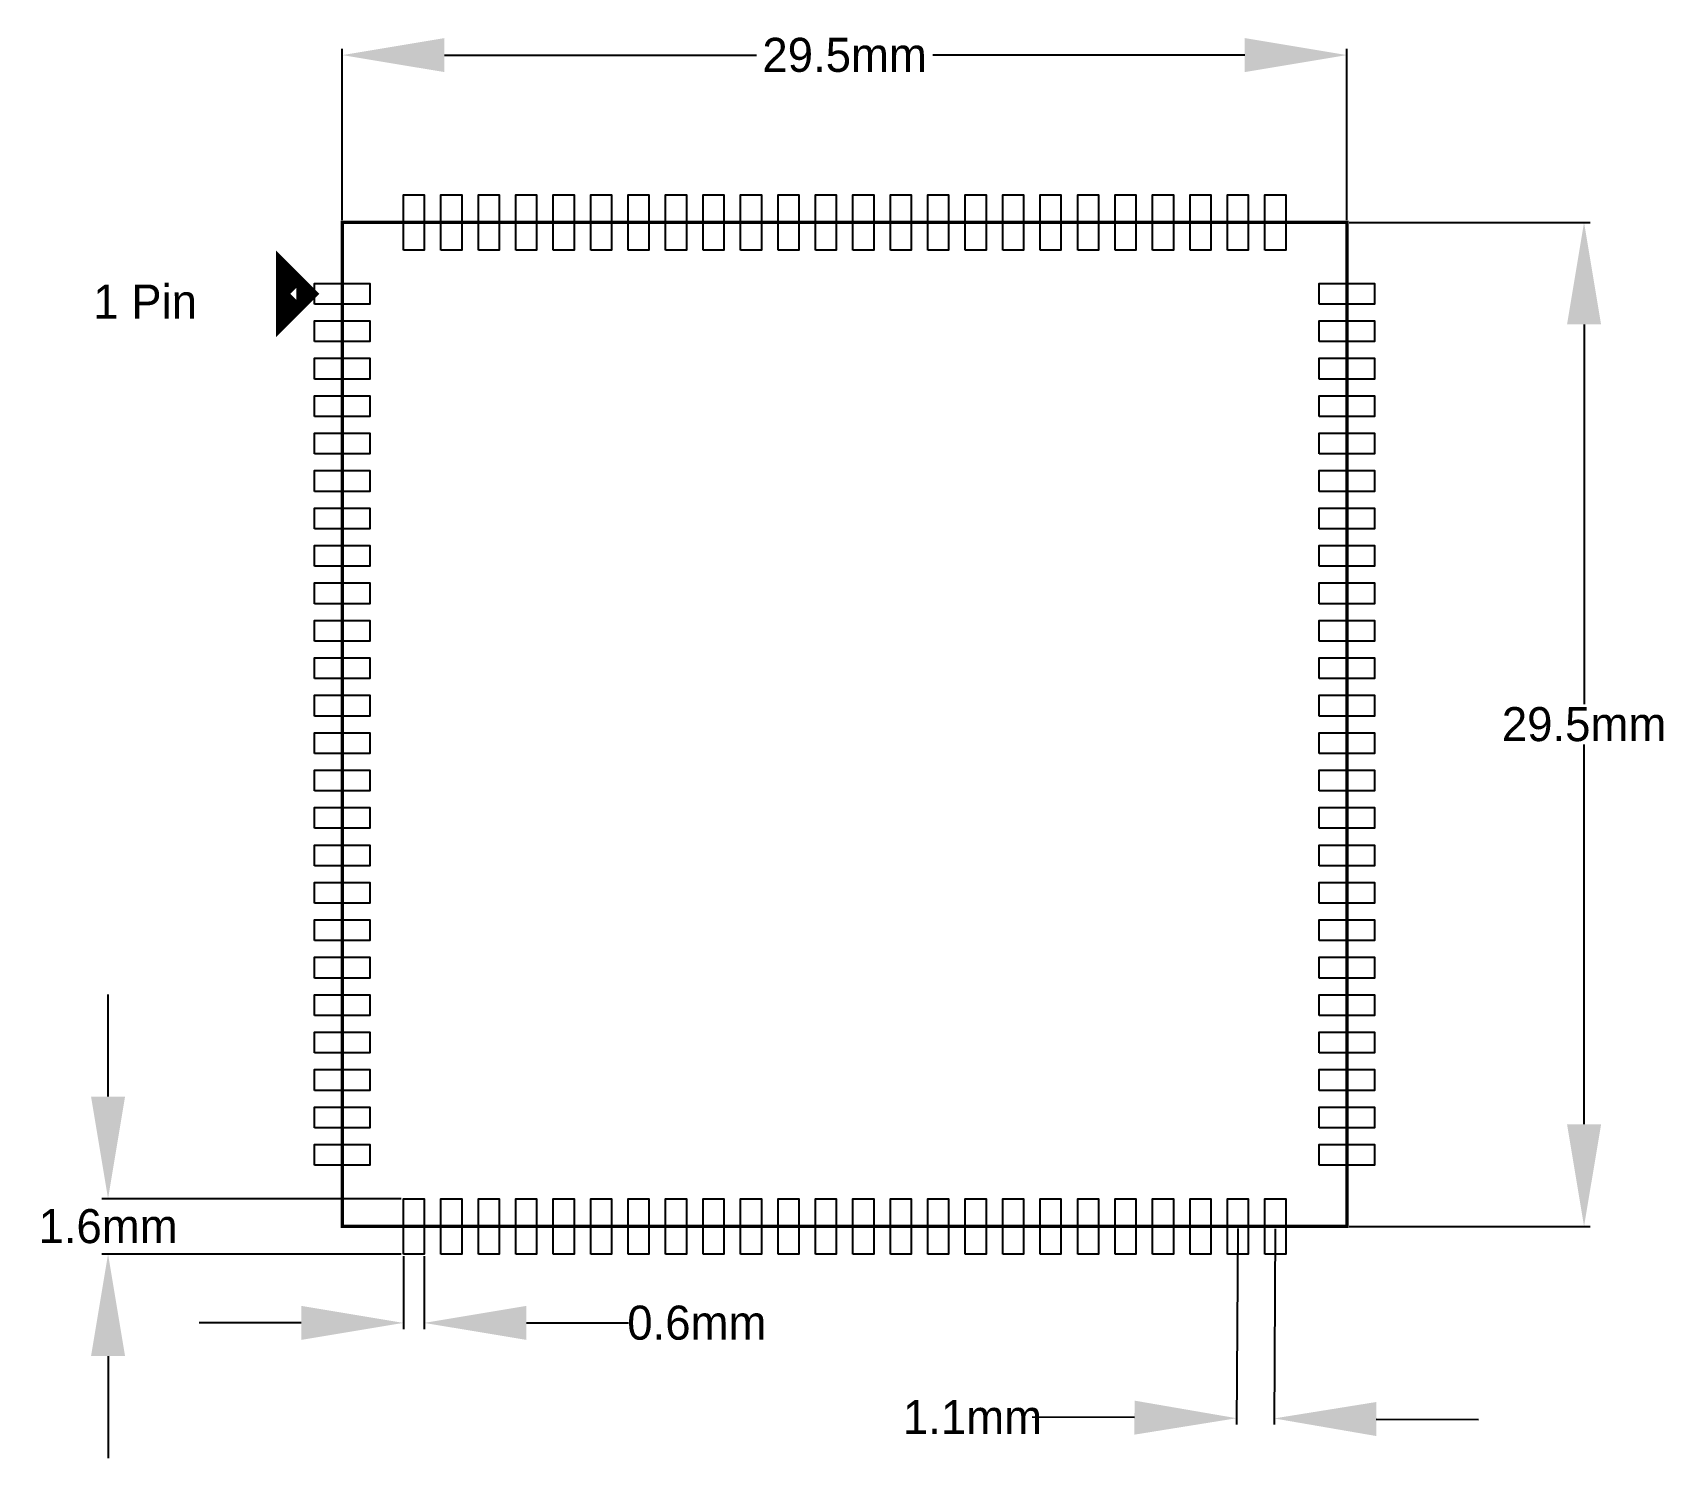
# Model space of a CAD drawing. Extents: x 42.3 to 90.5, y 20 to 61.8.
import ezdxf

# ---------------------------------------------------------------- set-up
doc = ezdxf.new("R2010")
doc.units = 0
doc.header["$MEASUREMENT"] = 0
doc.layers.get('0').update_dxf_attribs({"linetype": 'CONTINUOUS'})
doc.layers.get('Defpoints').update_dxf_attribs({"linetype": 'CONTINUOUS'})
doc.layers.add('PG_SILKSCREEN_TOP', color=7, linetype='CONTINUOUS')
doc.layers.add('PIN_TOP', color=3, linetype='CONTINUOUS')
doc.dimstyles.get("Standard").update_dxf_attribs({"dimtxt": 0.18, "dimasz": 0.18, "dimexe": 0.18, "dimexo": 0.0625, "dimgap": 0.09, "dimtad": 0, "dimtih": 1, "dimtoh": 1, "dimdec": 4, "dimzin": 0, "dimdsep": 46, "dimtxsty": 'STANDARD', "dimcen": 0.09, "dimadec": 0, "dimazin": 0, "dimtfac": 1, "dimtdec": 4, "dimtofl": 0, "dimtmove": 0, "dimatfit": 3, "dimfxl": 1, "dimtolj": 1, "dimtzin": 0, "dimarcsym": 0})

# ---------------------------------------------------------------- blocks, each defined once
blk = doc.blocks.new('*D8')
at = {"color": 0, "linetype": 'Continuous', "lineweight": -2, "transparency": 16777216}
for p, q in [((51.41, 56.333), (51.41, 61.365)), ((54.41, 61.185), (63.57, 61.185)), ((77.91, 61.185), (68.75, 61.185)), ((80.91, 56.333), (80.91, 61.365))]:
    blk.add_line(p, q, dxfattribs=at)
at = {"color": 0, "linetype": 'Continuous', "transparency": 16777216}
for points in [[(54.41, 61.685), (54.41, 60.685), (51.41, 61.185)], [(77.91, 61.685), (77.91, 60.685), (80.91, 61.185)]]:
    blk.add_solid(points, dxfattribs=at)
at = {"layer": 'Defpoints', "color": 0, "linetype": 'Continuous', "transparency": 16777216}
for p in [(80.91, 61.185), (51.41, 56.27), (80.91, 56.27)]:
    blk.add_point(p, dxfattribs=at)
at = {"color": 0, "linetype": 'Continuous', "transparency": 16777216, "insert": (66.16, 61.185), "char_height": 1, "attachment_point": 5}
blk.add_mtext('\\A1;29.5mm', dxfattribs=at)
blk = doc.blocks.new('*D9')
at = {"color": 0, "linetype": 'Continuous', "lineweight": -2, "transparency": 16777216}
for p, q in [((80.972, 56.27), (88.055, 56.27)), ((87.875, 53.27), (87.875, 42.11)), ((87.875, 29.77), (87.875, 40.93)), ((80.972, 26.77), (88.055, 26.77))]:
    blk.add_line(p, q, dxfattribs=at)
at = {"color": 0, "linetype": 'Continuous', "transparency": 16777216}
for points in [[(87.375, 53.27), (88.375, 53.27), (87.875, 56.27)], [(87.375, 29.77), (88.375, 29.77), (87.875, 26.77)]]:
    blk.add_solid(points, dxfattribs=at)
at = {"layer": 'Defpoints', "color": 0, "linetype": 'Continuous', "transparency": 16777216}
for p in [(80.91, 56.27), (80.91, 26.77), (87.875, 26.77)]:
    blk.add_point(p, dxfattribs=at)
at = {"color": 0, "linetype": 'Continuous', "transparency": 16777216, "insert": (87.875, 41.52), "char_height": 1, "attachment_point": 5}
blk.add_mtext('\\A1;29.5mm', dxfattribs=at)
blk = doc.blocks.new('*D10')
at = {"color": 0, "linetype": 'Continuous', "lineweight": -2, "transparency": 16777216}
for p, q in [((53.205, 25.895), (53.205, 23.754)), ((53.814, 25.895), (53.814, 23.754)), ((50.205, 23.934), (47.205, 23.934)), ((56.814, 23.934), (59.814, 23.934))]:
    blk.add_line(p, q, dxfattribs=at)
at = {"color": 0, "linetype": 'Continuous', "transparency": 16777216}
for points in [[(50.205, 24.434), (50.205, 23.434), (53.205, 23.934)], [(56.814, 24.434), (56.814, 23.434), (53.814, 23.934)]]:
    blk.add_solid(points, dxfattribs=at)
at = {"layer": 'Defpoints', "color": 0, "linetype": 'Continuous', "transparency": 16777216}
for p in [(53.205, 25.958), (53.814, 25.958), (53.814, 23.934)]:
    blk.add_point(p, dxfattribs=at)
at = {"color": 0, "linetype": 'Continuous', "transparency": 16777216, "insert": (61.821, 23.934), "char_height": 1, "attachment_point": 5}
blk.add_mtext('\\A1;0.6mm', dxfattribs=at)
blk = doc.blocks.new('*D12')
at = {"color": 0, "linetype": 'Continuous', "lineweight": -2, "transparency": 16777216}
for p, q in [((44.53, 30.583), (44.53, 33.583)), ((53.142, 27.583), (44.35, 27.583)), ((53.142, 25.958), (44.35, 25.958)), ((44.53, 22.958), (44.53, 19.958))]:
    blk.add_line(p, q, dxfattribs=at)
at = {"color": 0, "linetype": 'Continuous', "transparency": 16777216}
for points in [[(44.03, 30.583), (45.03, 30.583), (44.53, 27.583)], [(44.03, 22.958), (45.03, 22.958), (44.53, 25.958)]]:
    blk.add_solid(points, dxfattribs=at)
at = {"layer": 'Defpoints', "color": 0, "linetype": 'Continuous', "transparency": 16777216}
for p in [(53.205, 27.583), (44.53, 25.958), (53.205, 25.958)]:
    blk.add_point(p, dxfattribs=at)
at = {"color": 0, "linetype": 'Continuous', "transparency": 16777216, "insert": (44.53, 26.77), "char_height": 1, "attachment_point": 5}
blk.add_mtext('\\A1;1.6mm', dxfattribs=at)
blk = doc.blocks.new('*D13')
at = {"color": 0, "linetype": 'Continuous', "lineweight": -2, "transparency": 16777216}
for p, q in [((77.703, 26.708), (77.671, 20.953)), ((78.805, 26.702), (78.773, 20.947)), ((74.672, 21.15), (71.672, 21.167)), ((81.774, 21.11), (84.774, 21.094))]:
    blk.add_line(p, q, dxfattribs=at)
at = {"color": 0, "linetype": 'Continuous', "transparency": 16777216}
for points in [[(74.675, 21.65), (74.669, 20.65), (77.672, 21.133)], [(81.776, 21.61), (81.771, 20.61), (78.774, 21.127)]]:
    blk.add_solid(points, dxfattribs=at)
at = {"layer": 'Defpoints', "color": 0, "linetype": 'Continuous', "transparency": 16777216}
for p in [(77.703, 26.771), (78.805, 26.765), (77.672, 21.133)]:
    blk.add_point(p, dxfattribs=at)
at = {"color": 0, "linetype": 'Continuous', "transparency": 16777216, "insert": (69.916, 21.167), "char_height": 1, "attachment_point": 5}
blk.add_mtext('\\A1;1.1mm', dxfattribs=at)

msp = doc.modelspace()

# ---------------------------------------------------------------- linework, layer by layer
at = {"layer": 'PG_SILKSCREEN_TOP'}
for points, const_width in [([(51.4096, 56.270398), (51.4096, 26.770406), (80.909592, 26.770406), (80.909592, 56.270398), (51.4096, 56.270398)], 0.1), ([(49.759591, 54.720388), (49.759591, 53.620391), (50.309602, 54.170402), (49.759591, 54.720388)], 0.599999)]:
    msp.add_lwpolyline(points, dxfattribs=dict(at, const_width=const_width))
at = {"layer": 'PIN_TOP'}
for points in [[(53.204796, 55.457598), (53.204796, 57.083198), (53.814396, 57.083198), (53.814396, 55.457598)], [(54.304794, 55.457598), (54.304794, 57.083198), (54.914394, 57.083198), (54.914394, 55.457598)], [(55.404791, 55.457598), (55.404791, 57.083198), (56.014391, 57.083198), (56.014391, 55.457598)], [(56.504789, 55.457598), (56.504789, 57.083198), (57.114389, 57.083198), (57.114389, 55.457598)], [(57.604812, 55.457598), (57.604812, 57.083198), (58.214412, 57.083198), (58.214412, 55.457598)], [(58.70481, 55.457598), (58.70481, 57.083198), (59.31441, 57.083198), (59.31441, 55.457598)], [(59.804808, 55.457598), (59.804808, 57.083198), (60.414408, 57.083198), (60.414408, 55.457598)], [(60.904806, 55.457598), (60.904806, 57.083198), (61.514406, 57.083198), (61.514406, 55.457598)], [(62.004804, 55.457598), (62.004804, 57.083198), (62.614404, 57.083198), (62.614404, 55.457598)], [(63.104801, 55.457598), (63.104801, 57.083198), (63.714401, 57.083198), (63.714401, 55.457598)], [(64.204799, 55.457598), (64.204799, 57.083198), (64.814399, 57.083198), (64.814399, 55.457598)], [(65.304797, 55.457598), (65.304797, 57.083198), (65.914397, 57.083198), (65.914397, 55.457598)], [(66.404795, 55.457598), (66.404795, 57.083198), (67.014395, 57.083198), (67.014395, 55.457598)], [(67.504793, 55.457598), (67.504793, 57.083198), (68.114393, 57.083198), (68.114393, 55.457598)], [(68.60479, 55.457598), (68.60479, 57.083198), (69.21439, 57.083198), (69.21439, 55.457598)], [(69.704788, 55.457598), (69.704788, 57.083198), (70.314388, 57.083198), (70.314388, 55.457598)], [(70.804811, 55.457598), (70.804811, 57.083198), (71.414411, 57.083198), (71.414411, 55.457598)], [(71.904809, 55.457598), (71.904809, 57.083198), (72.514409, 57.083198), (72.514409, 55.457598)], [(73.004807, 55.457598), (73.004807, 57.083198), (73.614407, 57.083198), (73.614407, 55.457598)], [(74.104805, 55.457598), (74.104805, 57.083198), (74.714405, 57.083198), (74.714405, 55.457598)], [(75.204803, 55.457598), (75.204803, 57.083198), (75.814403, 57.083198), (75.814403, 55.457598)], [(76.3048, 55.457598), (76.3048, 57.083198), (76.9144, 57.083198), (76.9144, 55.457598)], [(77.404798, 55.457598), (77.404798, 57.083198), (78.014398, 57.083198), (78.014398, 55.457598)], [(78.504796, 55.457598), (78.504796, 57.083198), (79.114396, 57.083198), (79.114396, 55.457598)], [(50.5968, 53.865602), (50.5968, 54.475202), (52.2224, 54.475202), (52.2224, 53.865602)], [(80.096792, 53.865602), (80.096792, 54.475202), (81.722392, 54.475202), (81.722392, 53.865602)], [(50.5968, 52.765604), (50.5968, 53.375204), (52.2224, 53.375204), (52.2224, 52.765604)], [(80.096792, 52.765604), (80.096792, 53.375204), (81.722392, 53.375204), (81.722392, 52.765604)], [(50.5968, 51.665607), (50.5968, 52.275207), (52.2224, 52.275207), (52.2224, 51.665607)], [(80.096792, 51.665607), (80.096792, 52.275207), (81.722392, 52.275207), (81.722392, 51.665607)], [(50.5968, 50.565609), (50.5968, 51.175209), (52.2224, 51.175209), (52.2224, 50.565609)], [(80.096792, 50.565609), (80.096792, 51.175209), (81.722392, 51.175209), (81.722392, 50.565609)], [(50.5968, 49.465611), (50.5968, 50.075211), (52.2224, 50.075211), (52.2224, 49.465611)], [(80.096792, 49.465611), (80.096792, 50.075211), (81.722392, 50.075211), (81.722392, 49.465611)], [(50.5968, 48.365588), (50.5968, 48.975188), (52.2224, 48.975188), (52.2224, 48.365588)], [(80.096792, 48.365588), (80.096792, 48.975188), (81.722392, 48.975188), (81.722392, 48.365588)], [(50.5968, 47.26559), (50.5968, 47.87519), (52.2224, 47.87519), (52.2224, 47.26559)], [(80.096792, 47.26559), (80.096792, 47.87519), (81.722392, 47.87519), (81.722392, 47.26559)], [(50.5968, 46.165592), (50.5968, 46.775192), (52.2224, 46.775192), (52.2224, 46.165592)], [(80.096792, 46.165592), (80.096792, 46.775192), (81.722392, 46.775192), (81.722392, 46.165592)], [(50.5968, 45.065594), (50.5968, 45.675194), (52.2224, 45.675194), (52.2224, 45.065594)], [(80.096792, 45.065594), (80.096792, 45.675194), (81.722392, 45.675194), (81.722392, 45.065594)], [(50.5968, 43.965597), (50.5968, 44.575197), (52.2224, 44.575197), (52.2224, 43.965597)], [(80.096792, 43.965597), (80.096792, 44.575197), (81.722392, 44.575197), (81.722392, 43.965597)], [(50.5968, 42.865599), (50.5968, 43.475199), (52.2224, 43.475199), (52.2224, 42.865599)], [(80.096792, 42.865599), (80.096792, 43.475199), (81.722392, 43.475199), (81.722392, 42.865599)], [(50.5968, 41.765601), (50.5968, 42.375201), (52.2224, 42.375201), (52.2224, 41.765601)], [(80.096792, 41.765601), (80.096792, 42.375201), (81.722392, 42.375201), (81.722392, 41.765601)], [(50.5968, 40.665603), (50.5968, 41.275203), (52.2224, 41.275203), (52.2224, 40.665603)], [(80.096792, 40.665603), (80.096792, 41.275203), (81.722392, 41.275203), (81.722392, 40.665603)], [(50.5968, 39.565605), (50.5968, 40.175205), (52.2224, 40.175205), (52.2224, 39.565605)], [(80.096792, 39.565605), (80.096792, 40.175205), (81.722392, 40.175205), (81.722392, 39.565605)], [(50.5968, 38.465608), (50.5968, 39.075208), (52.2224, 39.075208), (52.2224, 38.465608)], [(80.096792, 38.465608), (80.096792, 39.075208), (81.722392, 39.075208), (81.722392, 38.465608)], [(50.5968, 37.36561), (50.5968, 37.97521), (52.2224, 37.97521), (52.2224, 37.36561)], [(80.096792, 37.36561), (80.096792, 37.97521), (81.722392, 37.97521), (81.722392, 37.36561)], [(50.5968, 36.265612), (50.5968, 36.875212), (52.2224, 36.875212), (52.2224, 36.265612)], [(80.096792, 36.265612), (80.096792, 36.875212), (81.722392, 36.875212), (81.722392, 36.265612)], [(50.5968, 35.165589), (50.5968, 35.775189), (52.2224, 35.775189), (52.2224, 35.165589)], [(80.096792, 35.165589), (80.096792, 35.775189), (81.722392, 35.775189), (81.722392, 35.165589)], [(50.5968, 34.065591), (50.5968, 34.675191), (52.2224, 34.675191), (52.2224, 34.065591)], [(80.096792, 34.065591), (80.096792, 34.675191), (81.722392, 34.675191), (81.722392, 34.065591)], [(50.5968, 32.965593), (50.5968, 33.575193), (52.2224, 33.575193), (52.2224, 32.965593)], [(80.096792, 32.965593), (80.096792, 33.575193), (81.722392, 33.575193), (81.722392, 32.965593)], [(50.5968, 31.865595), (50.5968, 32.475195), (52.2224, 32.475195), (52.2224, 31.865595)], [(80.096792, 31.865595), (80.096792, 32.475195), (81.722392, 32.475195), (81.722392, 31.865595)], [(50.5968, 30.765598), (50.5968, 31.375198), (52.2224, 31.375198), (52.2224, 30.765598)], [(80.096792, 30.765598), (80.096792, 31.375198), (81.722392, 31.375198), (81.722392, 30.765598)], [(50.5968, 29.6656), (50.5968, 30.2752), (52.2224, 30.2752), (52.2224, 29.6656)], [(80.096792, 29.6656), (80.096792, 30.2752), (81.722392, 30.2752), (81.722392, 29.6656)], [(50.5968, 28.565602), (50.5968, 29.175202), (52.2224, 29.175202), (52.2224, 28.565602)], [(80.096792, 28.565602), (80.096792, 29.175202), (81.722392, 29.175202), (81.722392, 28.565602)], [(53.204796, 25.957606), (53.204796, 27.583206), (53.814396, 27.583206), (53.814396, 25.957606)], [(54.304794, 25.957606), (54.304794, 27.583206), (54.914394, 27.583206), (54.914394, 25.957606)], [(55.404791, 25.957606), (55.404791, 27.583206), (56.014391, 27.583206), (56.014391, 25.957606)], [(56.504789, 25.957606), (56.504789, 27.583206), (57.114389, 27.583206), (57.114389, 25.957606)], [(57.604812, 25.957606), (57.604812, 27.583206), (58.214412, 27.583206), (58.214412, 25.957606)], [(58.70481, 25.957606), (58.70481, 27.583206), (59.31441, 27.583206), (59.31441, 25.957606)], [(59.804808, 25.957606), (59.804808, 27.583206), (60.414408, 27.583206), (60.414408, 25.957606)], [(60.904806, 25.957606), (60.904806, 27.583206), (61.514406, 27.583206), (61.514406, 25.957606)], [(62.004804, 25.957606), (62.004804, 27.583206), (62.614404, 27.583206), (62.614404, 25.957606)], [(63.104801, 25.957606), (63.104801, 27.583206), (63.714401, 27.583206), (63.714401, 25.957606)], [(64.204799, 25.957606), (64.204799, 27.583206), (64.814399, 27.583206), (64.814399, 25.957606)], [(65.304797, 25.957606), (65.304797, 27.583206), (65.914397, 27.583206), (65.914397, 25.957606)], [(66.404795, 25.957606), (66.404795, 27.583206), (67.014395, 27.583206), (67.014395, 25.957606)], [(67.504793, 25.957606), (67.504793, 27.583206), (68.114393, 27.583206), (68.114393, 25.957606)], [(68.60479, 25.957606), (68.60479, 27.583206), (69.21439, 27.583206), (69.21439, 25.957606)], [(69.704788, 25.957606), (69.704788, 27.583206), (70.314388, 27.583206), (70.314388, 25.957606)], [(70.804811, 25.957606), (70.804811, 27.583206), (71.414411, 27.583206), (71.414411, 25.957606)], [(71.904809, 25.957606), (71.904809, 27.583206), (72.514409, 27.583206), (72.514409, 25.957606)], [(73.004807, 25.957606), (73.004807, 27.583206), (73.614407, 27.583206), (73.614407, 25.957606)], [(74.104805, 25.957606), (74.104805, 27.583206), (74.714405, 27.583206), (74.714405, 25.957606)], [(75.204803, 25.957606), (75.204803, 27.583206), (75.814403, 27.583206), (75.814403, 25.957606)], [(76.3048, 25.957606), (76.3048, 27.583206), (76.9144, 27.583206), (76.9144, 25.957606)], [(77.404798, 25.957606), (77.404798, 27.583206), (78.014398, 27.583206), (78.014398, 25.957606)], [(78.504796, 25.957606), (78.504796, 27.583206), (79.114396, 27.583206), (79.114396, 25.957606)]]:
    msp.add_lwpolyline(points, close=True, dxfattribs=at)

# ---------------------------------------------------------------- texts
at = {"linetype": 'Continuous', "insert": (44.094455, 54.444212), "char_height": 1, "attachment_point": 1}
msp.add_mtext_dynamic_manual_height_columns('1 Pin', width=5.02936113, gutter_width=1, heights=[0], dxfattribs=at)

# ---------------------------------------------------------------- dimensions: what is measured, and where the dimension line sits
at = {"linetype": 'Continuous'}
for base, p1, p2, text, picture, middle in [((80.909592, 61.184598), (51.4096, 56.270398), (80.909592, 56.270398), '29.5mm', '*D8', (66.159596, 61.184598)), ((53.814396, 23.934457), (53.204796, 25.957606), (53.814396, 25.957606), '0.6mm', '*D10', (61.821063, 23.934457))]:
    dim = msp.add_linear_dim(base=base, p1=p1, p2=p2, text=text, dimstyle='Standard', override={"dimtxt": 1, "dimasz": 3}, dxfattribs=at)
    dim.commit()
    dim.dimension.update_dxf_attribs({"geometry": picture, "text_midpoint": middle})
for base, p1, p2, text, picture, middle in [((87.874625, 26.770406), (80.909592, 56.270398), (80.909592, 26.770406), '29.5mm', '*D9', (87.874625, 41.520402)), ((44.52999, 25.957606), (53.204796, 27.583206), (53.204796, 25.957606), '1.6mm', '*D12', (44.52999, 26.770406))]:
    dim = msp.add_linear_dim(base=base, p1=p1, p2=p2, angle=90, text=text, dimstyle='Standard', override={"dimtxt": 1, "dimasz": 3}, dxfattribs=at)
    dim.commit()
    dim.dimension.update_dxf_attribs({"geometry": picture, "text_midpoint": middle})
dim = msp.add_aligned_dim(p1=(78.804913, 26.76455), p2=(77.703399, 26.770668), distance=5.637549, text='1.1mm', dimstyle='Standard', override={"dimtxt": 1, "dimasz": 3}, dxfattribs=at)
dim.commit()
dim.dimension.update_dxf_attribs({"geometry": '*D13', "text_midpoint": (69.915514, 21.166531)})

doc.saveas('drawing.dxf')
